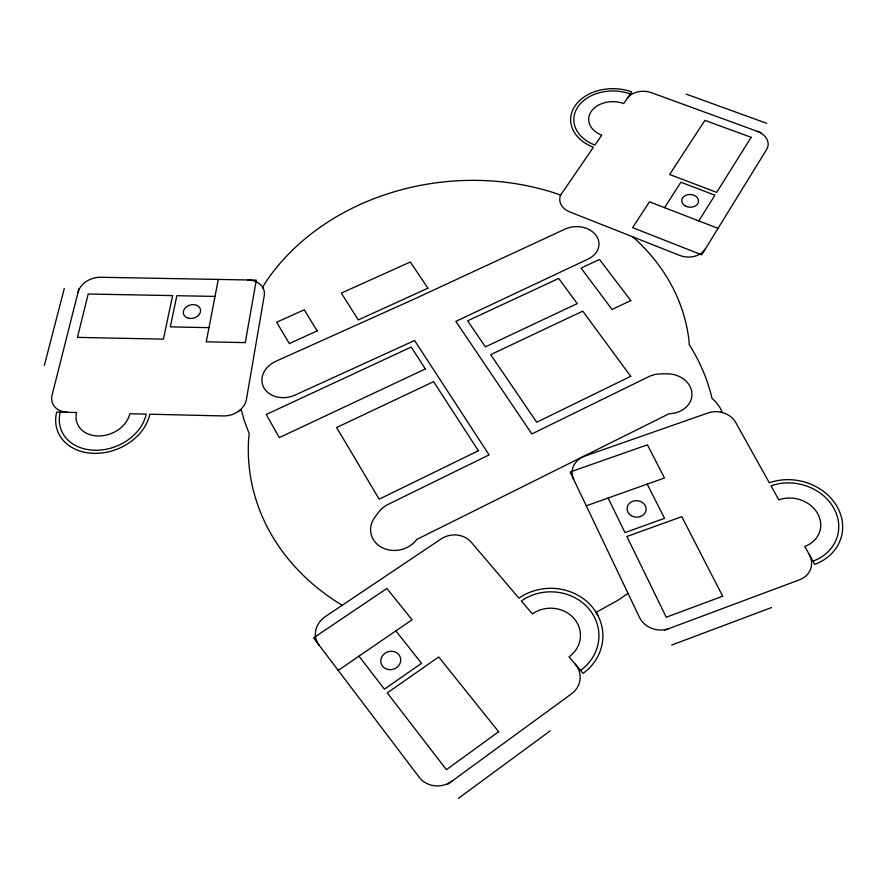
<?xml version="1.0" encoding="UTF-8"?>
<svg xmlns="http://www.w3.org/2000/svg" width="887" height="887" viewBox="0 0 887 887"><rect width="100%" height="100%" fill="white"/><g stroke="black" fill="none" stroke-linecap="round" stroke-linejoin="round"><path stroke-width="1.33" d="M218.302 279.427L206.261 341.805L245.278 342.615L256.299 280.126L100.741 277.265A19.725 14.757 -18.1 0 0 78.1 292.111M78.965 288.718L52.1 395.037A20.745 15.999 -21.4 0 0 67.745 412.3M44.35 365.411L64.285 288.441M630.313 94A39.039 28.65 0 0 0 578.069 106.628A39.039 28.65 0 0 0 594.911 145.058L601.785 135.134A24.149 17.718 0 0 1 591.307 111.352A24.149 17.718 0 0 1 623.683 103.557L631.744 91.938A42.254 31.012 0 0 0 575.208 105.631A42.254 31.012 0 0 0 593.414 147.22L560.606 195.162L555.14 193.178A227.005 184.995 -6 0 0 266.787 280.591L262.585 287.299L263.361 288.619M698.801 220.907L714.911 195.195L680.917 182.245L664.54 207.647M238.47 411.28L239.59 410.359L241.497 410.526L244.258 420.66L249.214 433.721L248.659 438.699A234.423 197.38 -5.6 0 0 340.12 604.003L342.271 605.222M458.457 798.322L550.195 730.855M447.68 784.263L571.461 693.878A22.774 21.122 -0.3 0 0 575.253 664.186M338.213 670.384L412.045 619.802L386.898 588.469L313.577 637.875L419.107 777.156A23.572 22.242 -21.7 0 0 451.926 781.159M628.04 593.37L617.962 600.266L596.097 612.352L597.905 615.5M671.681 645.06L771.49 607.573M664.496 630.236L799.387 579.865A22.319 19.226 15.2 0 0 809.199 554.386M586.263 505.801L664.474 477.982L647.41 444.853L570.13 471.984L639.472 617.341A22.386 20.068 8.7 0 0 669.064 628.528M215.02 296.424L176.846 295.693L170.315 326.871L208.988 327.658M720.71 412.156L722.328 412.588L721.574 410.703A41.589 34.648 5.5 0 0 712.882 399.117L712.039 398.429C707.571 379.359 699.71 361.175 689.243 344.644L688.911 339.976A227.005 184.995 -6 0 0 635.247 239.046L632.553 236.762M686.139 94.111L766.756 123.348M760.946 132.673L651.324 92.669A18.017 13.117 0.9 0 0 627.275 98.379M718.049 228.369L649.461 201.804L632.608 227.626L701.728 254.846L766.556 149.615A18.516 13.615 4.4 0 0 757.21 131.309M395.857 630.89L421.536 663.299L384.404 689.177L358.98 656.158M647.211 484.114L664.54 518.341L624.991 532.599L608.127 498.017M580.575 670.428A48.33 44.106 -1.3 0 0 588.768 608.748A48.33 44.106 -1.3 0 0 521.323 600.954L532.366 613.915A29.892 27.275 -1.3 0 1 574.166 618.671A29.892 27.275 -1.3 0 1 569.022 656.879L583.092 673.377A52.311 47.754 -1.3 0 0 591.928 606.63A52.311 47.754 -1.3 0 0 518.95 598.171L471.152 542.134A21.698 19.104 -9.1 0 0 441.083 538.963L325.374 616.554A22.519 19.991 -20.4 0 0 318.998 645.026M812.98 561.183A47.344 40.259 13.8 0 0 833.802 508.184A47.344 40.259 13.8 0 0 771.003 485.832L778.808 499.858A29.282 24.903 13.8 0 1 817.703 513.662A29.282 24.903 13.8 0 1 804.775 546.447L814.765 564.387A51.258 43.585 13.8 0 0 837.295 507.02A51.258 43.585 13.8 0 0 769.328 482.827L735.645 422.378A20.922 17.407 7.3 0 0 707.992 412.976L585.11 455.973A21.088 18.039 1.1 0 0 573.678 479.412M60.227 412.122A44.96 35.158 -21.1 0 0 94.698 450.241A44.96 35.158 -21.1 0 0 146.222 414.129L129.779 413.752A27.807 21.743 -21.1 0 1 97.936 435.949A27.807 21.743 -21.1 0 1 76.581 412.51L56.69 412.045A48.674 38.063 -21.1 0 0 94 453.357A48.674 38.063 -21.1 0 0 149.781 414.218L223.358 415.936A20.523 16.443 -16.8 0 0 246.409 399.46L264.248 295.637A19.569 15.123 -13.8 0 0 247.85 279.97M560.761 194.685A18.749 14.281 -0.9 0 0 569.742 211.904L679.619 255.389A19.259 14.879 3.4 0 0 705.387 248.914M172.61 295.615L163.408 339.133L77.435 337.37L88.19 294.018L172.61 295.615M751.156 137.33L716.674 192.368L669.63 174.484L704.899 120.366L751.156 137.33M416.724 539.473L416.702 539.496A25.324 21.931 -12.5 0 1 381.632 547.379A25.324 21.931 -12.5 0 1 375.024 516.966L378.727 512.054A25.268 21.853 -12.1 0 1 388.196 504.348L489.092 454.898L414.595 340.508L295.26 394.992A23.871 19.192 -14.1 0 1 263.971 387.918A23.871 19.192 -14.1 0 1 275.957 361.242L414.185 299.085L565.008 229.123A22.53 17.518 -0.9 0 1 595.82 235.088A22.53 17.518 -0.9 0 1 588.014 259.104L455.829 321.382L531.856 433.943L648.752 376.653A24.16 19.935 4 0 1 660.183 373.937L666.47 373.804A24.171 19.935 4.3 0 1 691.915 393.24A24.171 19.935 4.3 0 1 669.12 413.719L416.724 539.473M498.627 731.742L446.405 769.683L387.275 692.902L438.71 656.979L498.627 731.742M478.37 450.729L379.17 499.181L336.628 427.512L433.61 381.654L478.37 450.729M630.712 376.321L536.702 422.234L490.688 354.656L582.748 311.126L630.712 376.321M630.779 300.571L612.052 309.463L581.029 268.051L599.49 259.47L630.779 300.571M425.383 368.948L279.316 437.601L266.222 414.495L411.202 347.05L425.383 368.948M577.226 303.609L485.389 346.872L467.637 320.806L558.699 278.44L577.226 303.609M427.922 288.164L358.304 319.941L341.329 293.087L410.315 261.998L427.922 288.164M317.147 330.906L289.339 343.568L276.644 322.236L304.252 309.785L317.147 330.906M722.683 596.219L666.248 617.219L626.887 536.491L681.804 516.678L722.683 596.219M387.73 669.43A10.09 9.136 -18.2 0 0 400.525 657.977A10.09 9.136 -18.2 0 0 384.027 654.029A10.09 9.136 -18.2 0 0 387.73 669.43M631.2 515.635A9.535 8.26 4.3 0 0 646.091 509.737A9.535 8.26 4.3 0 0 632.475 501.388A9.535 8.26 4.3 0 0 631.2 515.635M188.665 318.278A8.781 6.763 -15.9 0 0 200.517 309.685A8.781 6.763 -15.9 0 0 186.647 306.714A8.781 6.763 -15.9 0 0 188.665 318.278M685.596 206.117A8.404 6.375 3.1 0 0 698.524 201.349A8.404 6.375 3.1 0 0 686.294 195.096A8.404 6.375 3.1 0 0 685.596 206.117"/></g></svg>
